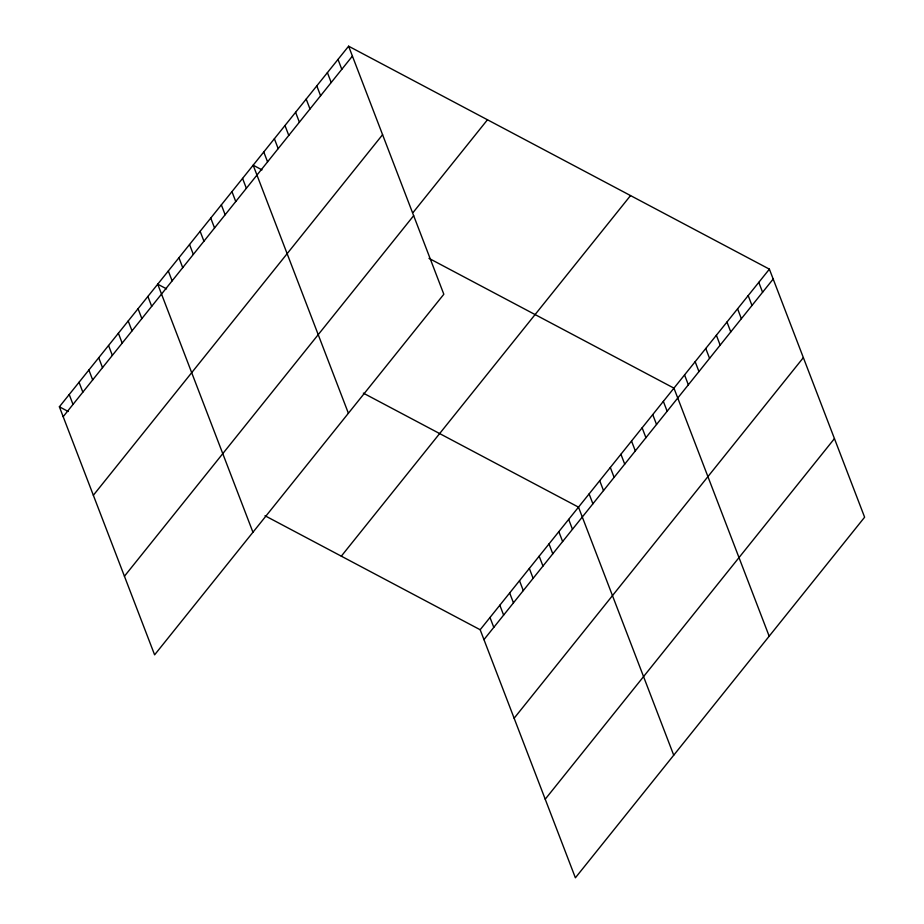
<?xml version="1.0" encoding="UTF-8"?>
<svg xmlns="http://www.w3.org/2000/svg" width="924" height="924" viewBox="0 0 924 924"><rect width="100%" height="100%" fill="white"/><g stroke="black" fill="none" stroke-linecap="round" stroke-linejoin="round"><path stroke-width="1.39" d="M348.614 46.2L443.832 294.259L154.608 654.85L59.379 406.791L348.614 46.2L769.392 269.15L864.621 517.209L575.386 877.8L480.168 629.741L265.003 515.742M63.179 416.678L352.414 56.087M93.347 495.276L382.582 134.685M413.236 212.324L487.468 119.774M124.428 576.253L413.663 215.662M341.314 556.167L630.538 195.576M480.168 629.741L769.392 269.15M483.957 639.627L773.192 279.036M514.137 718.225L803.36 357.634M545.218 799.202L834.441 438.611M262 169.877L253.164 165.2L348.383 413.247M428.99 258.35L673.954 388.149L769.172 636.197M166.563 288.877L157.727 284.188L252.945 532.247M363.34 393.139L578.505 507.149L673.723 755.197M59.379 406.791L68.214 411.48M758.789 282.374L762.589 292.261M748.186 295.599L751.986 305.486M737.583 308.812L741.371 318.699M726.98 322.037L730.769 331.924M716.377 335.262L720.166 345.149M705.763 348.487L709.563 358.362M695.16 361.7L698.96 371.587M684.557 374.925L688.345 384.811M663.351 401.374L667.14 411.249M652.737 414.587L656.537 424.474M642.134 427.812L645.934 437.699M631.531 441.037L635.331 450.924M620.928 454.262L624.716 464.137M610.325 467.475L614.114 477.362M599.711 480.699L603.511 490.586M589.108 493.924L592.908 503.811M568.676 519.404L572.464 529.29M558.835 531.67L562.635 541.545M549.006 543.924L552.795 553.811M539.166 556.179L542.966 566.066M338.011 59.425L341.799 69.312M529.337 568.445L533.125 578.332M327.408 72.638L331.196 82.525M519.507 580.699L523.296 590.586M316.793 85.863L320.593 95.75M509.667 592.965L513.467 602.852M306.191 99.087L309.99 108.974M499.838 605.22L503.626 615.107M489.997 617.486L493.797 627.373M295.588 112.312L299.388 122.187M284.985 125.525L288.773 135.412M274.382 138.75L278.17 148.637M263.767 151.975L267.567 161.862M242.562 178.413L246.362 188.3M231.959 191.638L235.747 201.524M221.356 204.862L225.144 214.749M210.753 218.087L214.541 227.962M200.138 231.3L203.938 241.187M189.535 244.525L193.335 254.412M178.933 257.75L182.721 267.637M168.33 270.975L172.118 280.85M147.886 296.454L151.686 306.341M138.057 308.708L141.846 318.595M128.217 320.974L132.017 330.861M118.388 333.229L122.176 343.116M108.547 345.495L112.347 355.382M98.718 357.75L102.518 367.637M88.889 370.016L92.677 379.903M79.048 382.27L82.848 392.157M69.219 394.536L73.008 404.412"/></g></svg>
